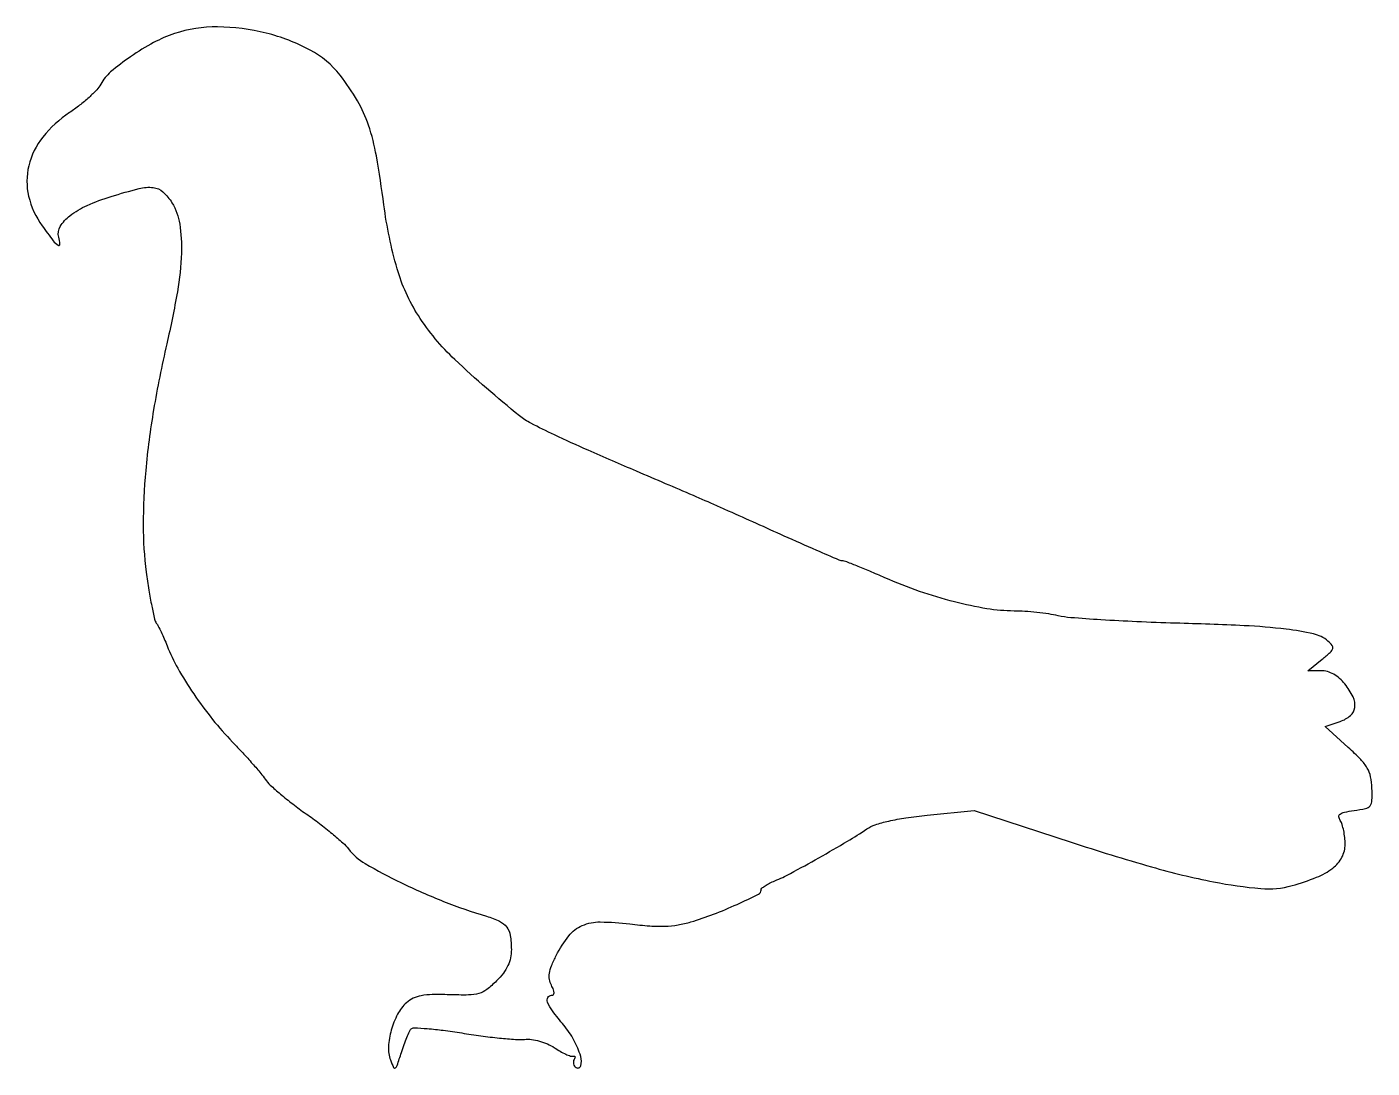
# Model space of a CAD drawing. Extents: x 0 to 269, y 0 to 209.
import ezdxf

# ---------------------------------------------------------------- set-up
doc = ezdxf.new("R2010")
doc.units = 0

msp = doc.modelspace()

# ---------------------------------------------------------------- linework, layer by layer
msp.add_lwpolyline([(29.5, 207.642545, 0.044331), (25.341472, 205.846084, 0.02637), (20.735942, 203.028041, 0.025197), (16.716927, 199.958652, 0.095405), (14.741981, 197.506173, -0.067492), (13.937686, 196.385502, -0.018945), (12.396082, 194.873722, -0.01874), (10.50519, 193.280171, -0.018731), (8.5, 191.832432, 0.077269), (3.155647, 186.93184, 0.109643), (0.325112, 181.161439, 0.117816), (0.30631, 175.04973, 0.099183), (3.006272, 169.150038, 0.005538), (5.231432, 166.148838, 0.080547), (6.184997, 165.240733, 0.623316), (6.548208, 165.446068, 0.049355), (6.320789, 166.881304, -0.204215), (6.636438, 169.011447, -0.09052), (8.570237, 171.169935, -0.060734), (12.011721, 173.225306, -0.029381), (16.822897, 175.027018, -0.012705), (22.440969, 176.60708, -0.088518), (25.275375, 176.812024, -0.160642), (27.20739, 175.942376, -0.070553), (29.01096, 173.75, -0.098995), (30.561243, 169.505396, -0.047437), (30.899173, 163.688873, -0.033934), (30.085368, 155.938027, -0.01367), (27.971722, 145.5, 0.014812), (25.326874, 132.283628, 0.019631), (23.753405, 120.118793, 0.021874), (23.254548, 109.194891, 0.033577), (23.87169, 99.747883, 0.006455), (24.395754, 96.165843, 0.008998), (24.963498, 92.976693, 0.00599), (25.516327, 90.333152, 0.106932), (25.877471, 89.548158, -0.041753), (26.265659, 88.930067, -0.008668), (26.835559, 87.779772, -0.009048), (27.451685, 86.416821, -0.008428), (28.03343, 85, 0.035861), (30.172704, 80.507842, 0.020258), (33.361416, 75.383701, 0.01963), (37.150871, 70.255796, 0.023105), (41.140858, 65.723698, -0.005754), (43.183668, 63.559554, -0.005983), (45.149357, 61.376673, -0.00578), (46.80445, 59.449402, -0.025827), (47.701289, 58.260721, 0.057342), (48.68641, 57.112932, 0.011307), (50.722125, 55.31176, 0.011848), (53.204082, 53.31274, 0.010758), (55.857985, 51.366224, -0.009907), (58.537744, 49.407743, -0.010361), (61.097418, 47.372892, -0.010084), (63.23367, 45.527224, -0.044349), (64.367267, 44.309019, 0.095962), (67.714697, 41.381029, 0.018356), (74.872975, 37.557251, 0.019669), (83.389321, 33.809382, 0.020938), (92, 30.827531, -0.036491), (94.63753, 29.821326, -0.12324), (96.057963, 28.66645, -0.123499), (96.765286, 26.980118, -0.036716), (96.984687, 24.173077, -0.05175), (96.815993, 22.471292, -0.059582), (96.301087, 20.923921, -0.053876), (95.384949, 19.422626, -0.032472), (94.007726, 17.853879, -0.032701), (92.073885, 16.157706, -0.093232), (90.483038, 15.352187, -0.067961), (88.432427, 15.048408, -0.011899), (84.520199, 15.097078, 0.012889), (81.150322, 15.132333, 0.042443), (78.94014, 14.910243, 0.063886), (77.337427, 14.392282, 0.07398), (76.003838, 13.503473, 0.086492), (74.203306, 11.196294, 0.054064), (72.922154, 8.008159, 0.054818), (72.372376, 4.697298, 0.103756), (72.77948, 2.035164, 0.016506), (73.395123, 0.543939, 0.46657), (73.750084, 0.44449, 0.16256), (74.112076, 0.922087, 0.004111), (74.972348, 3.535164, -0.009019), (75.507051, 5.107212, -0.011126), (76.06417, 6.551537, -0.009614), (76.579531, 7.738508, -0.076666), (76.906828, 8.236025, -0.225416), (77.491054, 8.477858, -0.006962), (80.156684, 8.30466, -0.012403), (83.360903, 7.97147, -0.008119), (87.036025, 7.436109, 0.007124), (90.886766, 6.867341, 0.007841), (94.631094, 6.428332, 0.007379), (97.83805, 6.150969, 0.038971), (99.601743, 6.162235, -0.053626), (101.032951, 6.129512, -0.035473), (102.645748, 5.801025, -0.034862), (104.235821, 5.2358, -0.044362), (105.601743, 4.489768, 0.017633), (106.771882, 3.767019, 0.02312), (107.890784, 3.196105, 0.021631), (108.841201, 2.813933, 0.158911), (109.32433, 2.802393, -0.114736), (109.589748, 2.819091, -0.278525), (109.733012, 2.696219, -0.169341), (109.728758, 2.444651, -0.050334), (109.558018, 2.093875, 0.105503), (109.410465, 1.681148, 0.099244), (109.439419, 1.234418, 0.096298), (109.64068, 0.822588, 0.092929), (109.983688, 0.510081, 0.505529), (110.900981, 0.879173, 0.134994), (110.870562, 2.752247, 0.05313), (109.526149, 6.015791, 0.04981), (107.5, 9, -0.012731), (105.242302, 11.846551, -0.063911), (104.238519, 13.610184, -0.225017), (104.288515, 14.554827, -0.275482), (105.035184, 15, 0.185373), (105.406545, 15.142581, 0.216153), (105.556672, 15.486233, 0.095013), (105.432608, 16.087921, 0.024654), (105.007608, 16.985785, -0.080065), (104.601574, 18.165013, -0.083627), (104.59549, 19.3938, -0.058263), (105.023471, 20.891684, -0.019263), (105.985287, 22.97116, -0.048649), (108.508174, 26.916194, -0.125692), (111.169102, 28.958164, -0.104385), (114.80193, 29.681157, -0.027707), (120.73137, 29.283485, 0.012011), (124.718877, 28.890059, 0.026817), (127.764406, 28.826994, 0.03299), (130.370957, 29.085553, 0.031887), (132.951348, 29.685872, 0.018494), (137.481714, 31.234178, 0.015213), (142.195251, 33.208851, 0.007266), (146.470119, 35.230152, 0.286089), (147, 36.080432, -0.218536), (147.158981, 36.426801, -0.029973), (147.807813, 36.920306, -0.029895), (148.69666, 37.44176, -0.021113), (149.75, 37.923013, 0.026987), (152.881239, 39.398302, 0.004759), (158.574489, 42.536558, 0.005395), (164.312858, 45.853367, 0.015801), (168.167134, 48.304735, -0.070046), (169.871004, 49.14513, -0.023281), (172.559308, 49.89435, -0.019645), (176.026355, 50.546622, -0.011181), (180.260201, 51.075677), (189.704386, 52.041884), (209.102193, 45.66848, 0.009523), (225.201894, 40.716352, 0.021266), (237.65048, 37.711673, 0.027068), (247.121312, 36.375203, 0.090006), (253.355685, 36.959594, 0.026937), (258.276683, 38.62788, 0.070325), (261.5089, 40.483397, 0.104302), (263.340275, 42.651558, 0.125205), (263.984687, 45.235302, 0.025691), (263.908366, 46.595249, 0.02351), (263.69253, 47.98162, 0.024221), (263.381419, 49.200601, 0.067586), (263.011613, 50, -0.113746), (262.738137, 50.768856, -0.271344), (262.973521, 51.303524, -0.108447), (263.838784, 51.679705, -0.015141), (265.776925, 52, 0.021445), (268.076156, 52.409802, 0.170794), (268.977491, 52.971872, 0.160241), (269.358336, 53.992632, 0.01829), (269.365185, 56.484013, 0.043464), (269.088823, 58.762549, 0.079946), (268.419934, 60.501912, 0.0607), (267.10538, 62.238576, 0.016463), (264.623346, 64.639033), (260.016323, 68.81004), (263.008162, 69.853, 0.094531), (265.051452, 71.033598, 0.18626), (265.921055, 72.663682, 0.145892), (265.564536, 74.766136, 0.052248), (263.92742, 77.365141, 0.045461), (262.876398, 78.476781, 0.05388), (261.696214, 79.310281, 0.057813), (260.443551, 79.827761, 0.068708), (259.17742, 80.004967), (256.5, 80.009934), (259.355506, 82.29496, 0.012928), (261.01389, 83.693864, 0.132852), (261.500884, 84.437086, 0.24944), (261.385509, 85.097304, 0.054093), (260.552288, 85.956605, 0.117729), (257.63253, 87.397185, 0.026777), (252.156278, 88.339619, 0.017626), (243.728766, 89.029123, 0.004473), (230.008251, 89.54304, -0.003824), (222.251018, 89.823507, -0.004796), (215.06478, 90.207469, -0.003879), (209.047685, 90.633769, -0.037171), (206.508251, 91.024834, 0.019736), (204.626696, 91.382088, 0.010272), (202.256888, 91.686196, 0.010198), (199.807761, 91.899047, 0.015311), (197.664135, 91.975554, -0.039535), (192.22658, 92.433846, -0.022196), (185.734958, 93.800514, -0.020692), (178.751195, 95.909376, -0.019223), (171.788799, 98.634523, 0.002912), (168.786174, 99.924226, 0.004371), (166.149851, 101.011391, 0.00186), (163.887698, 101.911442, 0.094014), (163.420876, 102, -0.101983), (162.669745, 102.154815, -0.001265), (158.138151, 104.119301, -0.0025), (151.63556, 106.996604, -0.00055), (140.5, 112.005391, 0.003375), (138.135728, 113.052821, 0.000523), (133.437454, 115.090598, 0.000583), (127.890613, 117.481856, 0.000507), (122.074311, 119.97425, -0.002515), (112.369072, 124.17934, -0.007024), (105.618942, 127.258292, -0.008355), (100.892912, 129.592148, -0.050783), (98.609072, 131.078313, -0.019231), (85.676341, 142.348724, -0.061143), (78.360421, 151.152074, -0.07334), (74.111058, 160.54545, -0.036836), (71.457481, 173.322375, 0.010657), (69.948594, 183.143148, 0.038034), (68.377998, 189.299337, 0.050957), (66.159873, 194.165946, 0.032368), (62.669767, 199.331526, 0.106472), (56.708321, 204.350167, 0.060597), (47.872756, 207.742153, 0.058988), (38.146276, 208.990681, 0.082437)], format="xyb", close=True)

doc.saveas('drawing.dxf')
